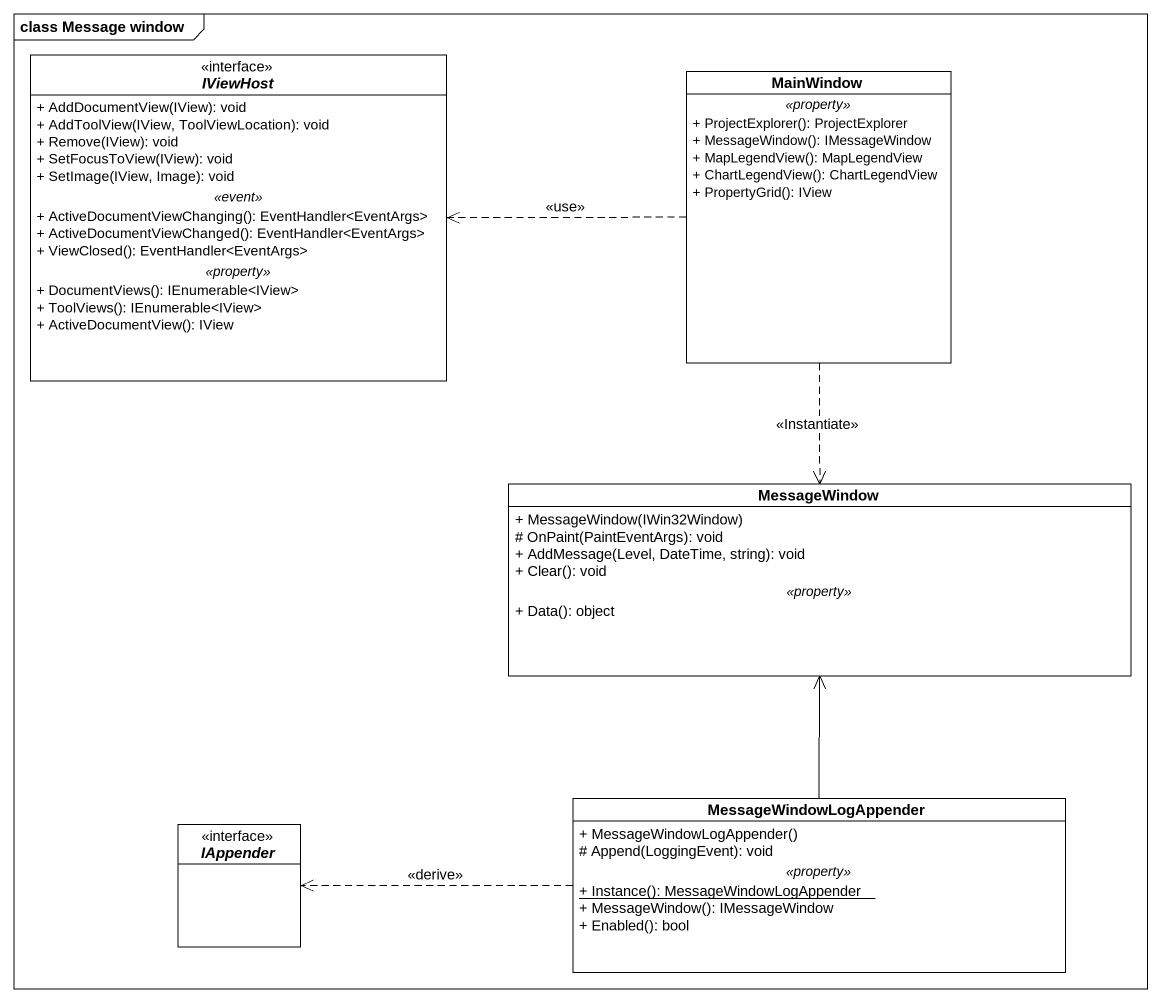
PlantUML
@startuml
mainframe class Message window
hide circle
hide empty members
skinparam classAttributeIconSize 0
interface IViewHost {
  + AddDocumentView(IView): void
  + AddToolView(IView, ToolViewLocation): void
  + Remove(IView): void
  + SetFocusToView(IView): void
  + SetImage(IView, Image): void
  .. <<event>> ..
  + ActiveDocumentViewChanging(): EventHandler<EventArgs>
  + ActiveDocumentViewChanged(): EventHandler<EventArgs>
  + ViewClosed(): EventHandler<EventArgs>
  .. <<property>> ..
  + DocumentViews(): IEnumerable<IView>
  + ToolViews(): IEnumerable<IView>
  + ActiveDocumentView(): IView
}
class MainWindow {
  .. <<property>> ..
  + ProjectExplorer(): ProjectExplorer
  + MessageWindow(): IMessageWindow
  + MapLegendView(): MapLegendView
  + ChartLegendView(): ChartLegendView
  + PropertyGrid(): IView
}
class MessageWindow {
  + MessageWindow(IWin32Window)
  # OnPaint(PaintEventArgs): void
  + AddMessage(Level, DateTime, string): void
  + Clear(): void
  .. <<property>> ..
  + Data(): object
}
class MessageWindowLogAppender {
  + MessageWindowLogAppender()
  # Append(LoggingEvent): void
  .. <<property>> ..
  {static} + Instance(): MessageWindowLogAppender
  + MessageWindow(): IMessageWindow
  + Enabled(): bool
}
interface IAppender
MainWindow .left.> IViewHost : <<use>>
MainWindow ..> MessageWindow : <<Instantiate>>
MessageWindowLogAppender -up-> MessageWindow
MessageWindowLogAppender .left.> IAppender : <<derive>>
@enduml
